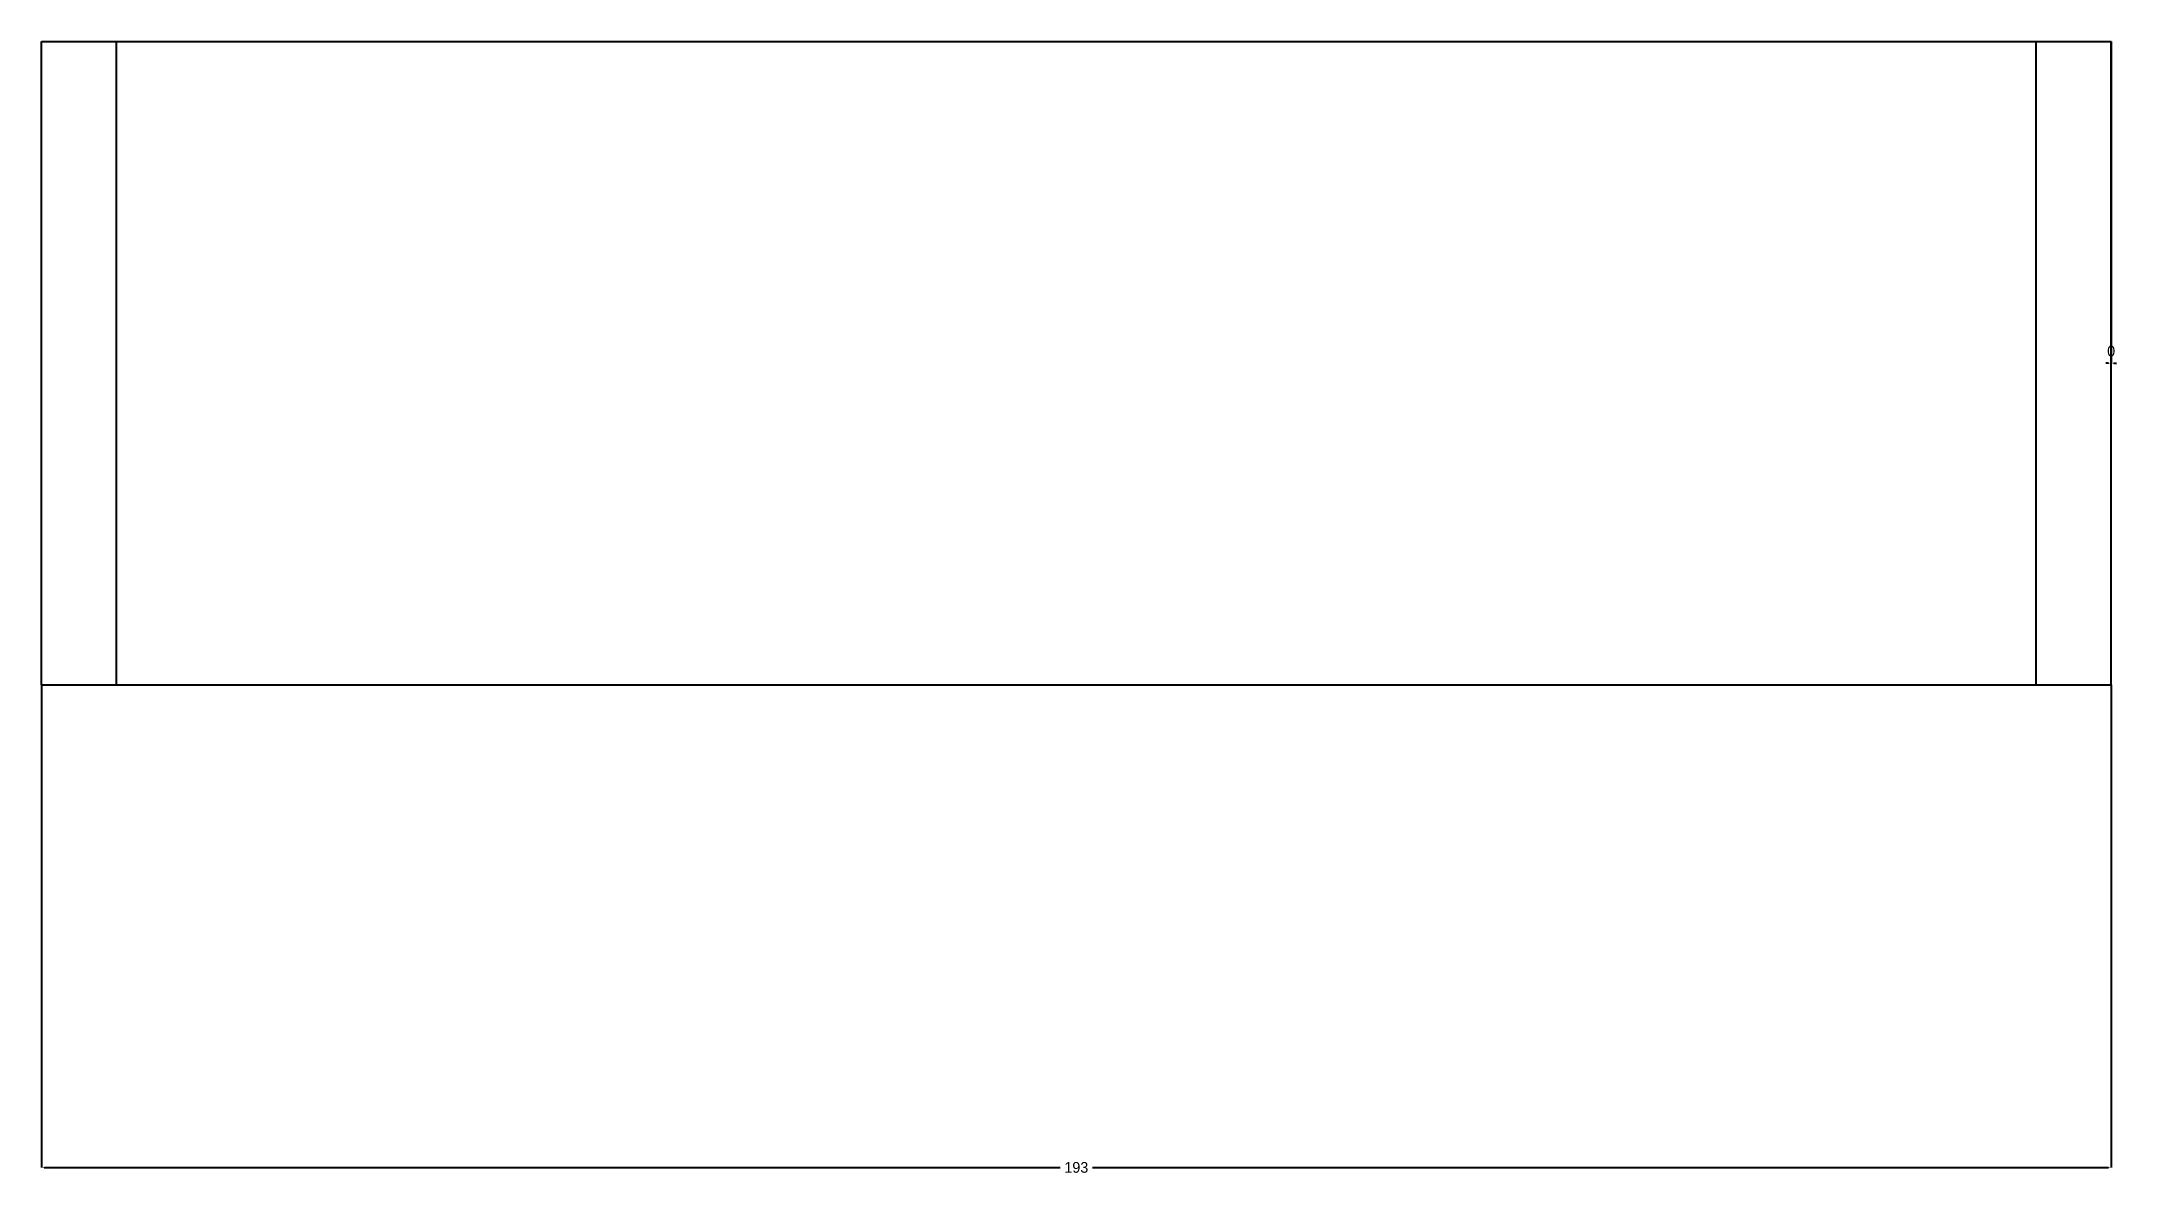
# Model space of a CAD drawing. Header units: centimetres. Extents: x 12796 to 12989, y 13113 to 13219.
import ezdxf

# ---------------------------------------------------------------- set-up
doc = ezdxf.new("R2010")
doc.units = ezdxf.units.CM
for name, color, linetype in [('COTA', 7, 'Continuous'), ('Paineis', 7, 'Continuous'), ('SARR_2.2x7', 7, 'Continuous')]:
    doc.layers.add(name, color=color, linetype=linetype)
doc.dimstyles.get("Standard").update_dxf_attribs({"dimtxt": 2.5, "dimasz": 2.5, "dimexe": 1.25, "dimexo": 0.625, "dimtad": 1, "dimcen": 2.5, "dimazin": 3, "dimtfac": 1, "dimtmove": 0, "dimatfit": 3})

# ---------------------------------------------------------------- blocks, each defined once
blk = doc.blocks.new('_CLOSEDFILLED')
at = {"color": 0, "linetype": 'BYBLOCK'}
blk.add_solid([(-1, 0.16), (0, 0), (-1, -0.16)], dxfattribs=at)
blk = doc.blocks.new('*D1')
at = {"color": 1}
for p, q in [((12795.5914, 13158.9905), (12795.5914, 13113.9905)), ((12988.5914, 13158.9905), (12988.5914, 13113.9905)), ((12795.8414, 13113.9905), (12890.5914, 13113.9905)), ((12893.5914, 13113.9905), (12988.3414, 13113.9905))]:
    blk.add_line(p, q, dxfattribs=at)
at = {"layer": 'Defpoints'}
for p in [(12795.5914, 13158.9905), (12988.5914, 13158.9905), (12795.5914, 13113.9905)]:
    blk.add_point(p, dxfattribs=at)
at = {"layer": 'COTA', "color": 1, "xscale": 0.25, "yscale": 0.25, "rotation": 180}
blk.add_blockref('_CLOSEDFILLED', (12795.5914, 13113.9905), dxfattribs=at)
at = {"layer": 'COTA', "color": 1, "xscale": 0.25, "yscale": 0.25}
blk.add_blockref('_CLOSEDFILLED', (12988.5914, 13113.9905), dxfattribs=at)
at = {"layer": 'COTA', "color": 1, "insert": (12892.0914, 13113.9905), "char_height": 1, "attachment_point": 5}
blk.add_mtext('193', dxfattribs=at)
blk = doc.blocks.new('*D2')
at = {"color": 1}
for p, q in [((12988.5914, 13218.9905), (12988.5914, 13188.9905)), ((12988.3414, 13188.9905), (12988.0914, 13188.9905)), ((12988.5914, 13158.9905), (12988.5914, 13188.9905)), ((12988.5914, 13188.9905), (12988.5914, 13188.9905)), ((12988.8414, 13188.9905), (12989.0914, 13188.9905))]:
    blk.add_line(p, q, dxfattribs=at)
at = {"layer": 'Defpoints'}
for p in [(12988.5914, 13218.9905), (12988.5914, 13188.9905), (12988.5914, 13158.9905)]:
    blk.add_point(p, dxfattribs=at)
at = {"layer": 'COTA', "color": 1, "xscale": 0.25, "yscale": 0.25}
blk.add_blockref('_CLOSEDFILLED', (12988.5914, 13188.9905), dxfattribs=at)
at = {"layer": 'COTA', "color": 1, "xscale": 0.25, "yscale": 0.25, "rotation": 180}
blk.add_blockref('_CLOSEDFILLED', (12988.5914, 13188.9905), dxfattribs=at)
at = {"layer": 'COTA', "color": 1, "insert": (12988.5914, 13190.1155), "char_height": 1, "attachment_point": 5}
blk.add_mtext('0', dxfattribs=at)

msp = doc.modelspace()

# ---------------------------------------------------------------- linework, layer by layer
at = {"layer": 'Paineis'}
for points in [[(12795.5914, 13158.9905), (12795.5914, 13218.9905)], [(12795.5914, 13218.9905), (12988.5914, 13218.9905)], [(12988.5914, 13158.9905), (12988.5914, 13218.9905)], [(12795.5914, 13158.9905), (12988.5914, 13158.9905)]]:
    msp.add_lwpolyline(points, dxfattribs=at)
at = {"layer": 'SARR_2.2x7'}
for p, q in [((12802.5914, 13158.9905), (12802.5914, 13218.9905)), ((12981.5914, 13158.9905), (12981.5914, 13218.9905))]:
    msp.add_line(p, q, dxfattribs=at)

# ---------------------------------------------------------------- dimensions: what is measured, and where the dimension line sits
at = {"layer": 'COTA', "color": 1}
for base, p1, p2, picture, middle in [((12988.5914, 13188.9905), (12988.5914, 13158.9905), (12988.5914, 13218.9905), '*D2', (12988.5914, 13190.1155)), ((12795.5914, 13113.9905), (12795.5914, 13158.9905), (12988.5914, 13158.9905), '*D1', (12892.0914, 13113.9905))]:
    dim = msp.add_linear_dim(base=base, p1=p1, p2=p2, dimstyle='Standard', dxfattribs=at)
    dim.commit()
    dim.dimension.update_dxf_attribs({"geometry": picture, "text_midpoint": middle})

doc.saveas('drawing.dxf')
